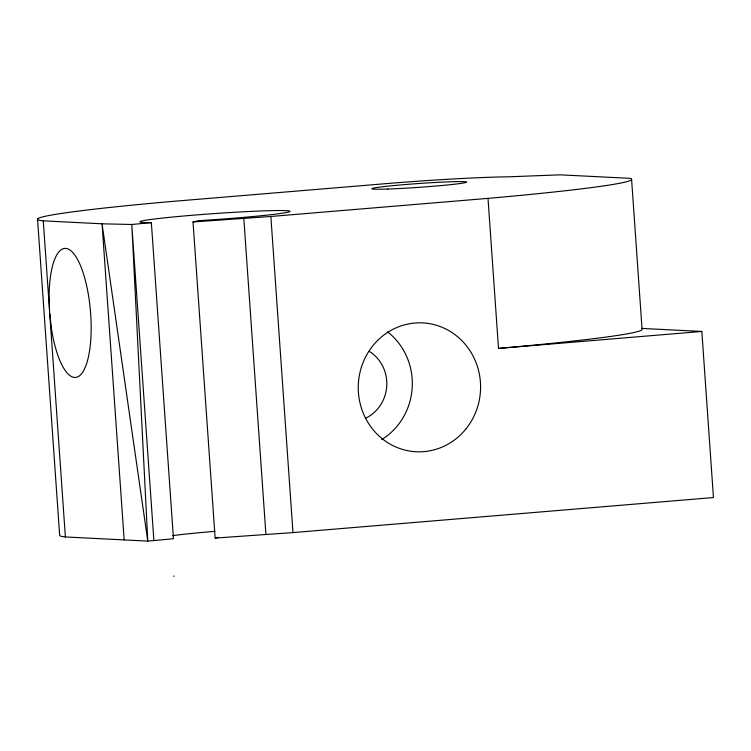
<?xml version="1.0" encoding="UTF-8"?>
<svg xmlns="http://www.w3.org/2000/svg" width="751" height="751" viewBox="0 0 751 751"><rect width="100%" height="100%" fill="white"/><g stroke="black" fill="none" stroke-linecap="round" stroke-linejoin="round"><path stroke-width="1.13" d="M641.551 328.412L701.838 331.444L713.45 497.547L292.974 532.59L215.133 538.082L193.026 221.967L198.189 220.7A75.25 3.023 -4 0 0 289.98 211.228A75.25 3.023 -4 0 0 192.894 215.218A75.25 3.023 -4 0 0 151.355 222.625L131.782 224.483L102.061 223.807L43.267 220.85L49.519 310.172M215.133 538.082L218.231 537.322M37.55 219.17L59.658 535.285A227.938 9.143 -4 0 0 65.375 536.965L147.787 541.105L173.462 538.739L151.355 222.625M193.026 221.967L270.867 216.476L488.009 198.377A244.77 9.819 -4 0 0 629.901 178.334L560.152 174.833L507.939 176.842A106.736 4.281 -4 0 0 385.319 183.704L171.575 201.484A227.938 9.143 -4 0 0 43.267 220.85M488.009 198.377L498.504 348.398L701.838 331.444M173.603 576.167L174.157 576.12M631.582 179.254L642.067 329.276A244.77 9.819 -4 0 1 498.504 348.398M270.867 216.476L292.974 532.59M243.812 218.344L265.92 534.459M153.889 540.598L131.782 224.483L147.787 541.105L102.061 223.807L124.168 539.922M49.763 313.683L65.375 536.965M369.398 351.459A37.625 35.672 -87.1 0 1 386.765 385.845A37.625 35.672 -87.1 0 1 365.765 418.119M387.535 331.848A64.502 61.16 -87.1 0 1 381.677 439.607M172.636 535.632A75.25 3.023 -4 0 1 215.002 531.342M51.434 328.666L49.566 311.928L49.097 295.265A64.736 20.418 85.2 0 1 78.217 260.7A64.736 20.418 85.2 0 1 85.605 366.413A64.736 20.418 85.2 0 1 51.434 328.666M465.733 429.196A64.502 61.16 -87.1 0 0 430.858 323.906A64.502 61.16 -87.1 0 0 361.653 408.873A64.502 61.16 -87.1 0 0 465.733 429.196M387.779 189.036A47.613 1.915 -4 0 0 465.761 182.531A47.613 1.915 -4 0 0 404.094 184.643A47.613 1.915 -4 0 0 387.779 189.036"/></g></svg>
